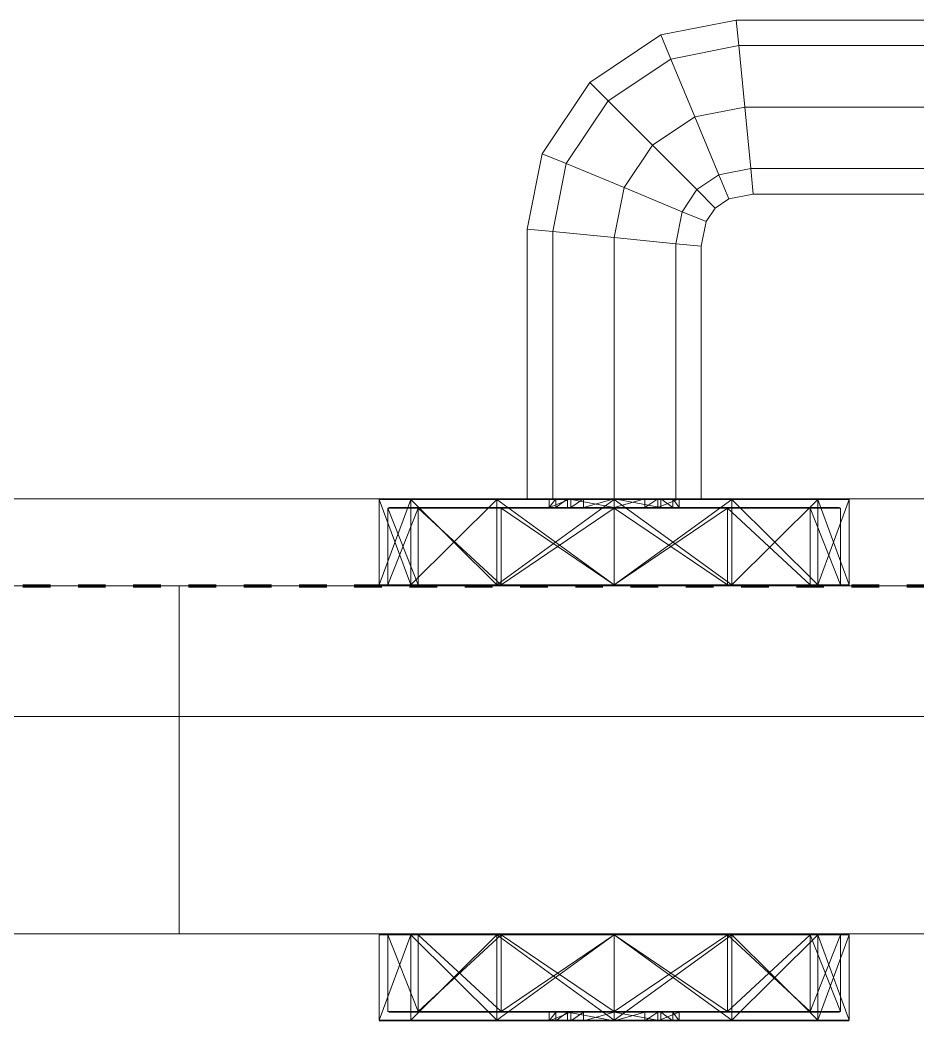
# Model space of a CAD drawing. Header units: millimetres. Extents: x -5300 to 98858, y -5196 to 93886.
# Drawn here: x 24284.1 to 24387.3, y 43115 to 43230 of the extents above; entities that cross this region are included whole.
import ezdxf

# ---------------------------------------------------------------- set-up
doc = ezdxf.new("R2010")
doc.units = ezdxf.units.MM
doc.linetypes.add('Штрих', pattern=[6.35, 3.175, -3.175])
doc.linetypes.add('Штрих_2_', pattern=[6.35, 3.175, -3.175])
for name, color, linetype, lineweight, true_color in [('_Разделитель помещений_', 4, 'Штрих', 70, 0x00ffff), ('Двери', 7, 'Continuous', 18, 0x7f7f7f), ('Стены', 7, 'Continuous', 18, 0x7f7f7f)]:
    doc.layers.add(name, color=color, linetype=linetype, lineweight=lineweight, true_color=true_color)

# ---------------------------------------------------------------- blocks, each defined once
blk = doc.blocks.new('СТВ_Перегородка_Кирпич 47552 - СТВ_Перегородка_Кирпич 2-242169-Подвал')
at = {"layer": 'Стены', "color": 254, "true_color": 0xd4d4d4}
blk.add_line((15750, 43150), (33250, 43150), dxfattribs=at)
blk = doc.blocks.new('СТВ_Перегородка_Кирпич 47552 - СТВ_Перегородка_Кирпич-242162-Подвал')
at = {"layer": 'Стены', "color": 254, "true_color": 0xd4d4d4}
for p, q in [((15750, 43165), (33250, 43165)), ((15750, 43165), (33250, 43165)), ((21765, 43165), (27235, 43165)), ((23590.37, 43165), (25290.37, 43165)), ((25290.37, 43165), (23590.37, 43165)), ((25290.37, 43165), (23590.37, 43165)), ((23590.37, 43165), (25290.37, 43165)), ((15750, 43150), (33250, 43150)), ((33250, 43150), (15750, 43150)), ((21750, 43150), (27250, 43150)), ((27250, 43150), (21750, 43150)), ((27250, 43150), (21750, 43150)), ((21765, 43150), (27235, 43150)), ((23590.37, 43150), (25290.37, 43150)), ((25290.37, 43150), (23590.37, 43150)), ((25290.37, 43150), (23590.37, 43150)), ((23590.37, 43150), (25290.37, 43150)), ((23590.37, 43150), (25290.37, 43150)), ((25290.37, 43150), (23590.37, 43150)), ((23590.37, 43150), (25290.37, 43150)), ((25290.37, 43150), (23590.37, 43150))]:
    blk.add_line(p, q, dxfattribs=at)
blk = doc.blocks.new('СТВ_Перегородка_Кирпич 47552 - СТВ_Перегородка_Кирпич 47552-242166-Подвал')
for name in ['СТВ_Перегородка_Кирпич 47552 - СТВ_Перегородка_Кирпич-242162-Подвал', 'СТВ_Перегородка_Кирпич 47552 - СТВ_Перегородка_Кирпич 2-242169-Подвал']:
    blk.add_blockref(name, (0, 0))
blk = doc.blocks.new('Д-29 - Д-29-242171-Подвал')
at = {"layer": 'Двери', "color": 254, "true_color": 0xd4d4d4}
for p, q in [((24357.72, 43228.28), (24366.38, 43230)), ((24366.38, 43230), (24357.72, 43228.28)), ((24366.38, 43230), (24366.67, 43227.07)), ((24366.67, 43227.07), (24366.38, 43230)), ((24366.38, 43230), (24448.35, 43230)), ((24366.67, 43227.07), (24366.38, 43230)), ((24448.35, 43230), (24366.38, 43230)), ((24366.38, 43230), (24366.67, 43227.07)), ((24349.55, 43222.82), (24357.72, 43228.28)), ((24357.72, 43228.28), (24349.55, 43222.82)), ((24357.72, 43228.28), (24358.87, 43225.52)), ((24358.87, 43225.52), (24357.72, 43228.28)), ((24358.87, 43225.52), (24357.72, 43228.28)), ((24357.72, 43228.28), (24358.87, 43225.52)), ((24366.67, 43227.07), (24358.87, 43225.52)), ((24358.87, 43225.52), (24366.67, 43227.07)), ((24358.87, 43225.52), (24366.67, 43227.07)), ((24366.67, 43227.07), (24358.87, 43225.52)), ((24448.06, 43227.07), (24366.67, 43227.07)), ((24366.67, 43227.07), (24367.37, 43220)), ((24367.37, 43220), (24366.67, 43227.07)), ((24366.67, 43227.07), (24448.06, 43227.07)), ((24366.67, 43227.07), (24448.06, 43227.07)), ((24367.37, 43220), (24366.67, 43227.07)), ((24448.06, 43227.07), (24366.67, 43227.07)), ((24366.67, 43227.07), (24367.37, 43220)), ((24358.87, 43225.52), (24351.66, 43220.7)), ((24351.66, 43220.7), (24358.87, 43225.52)), ((24351.66, 43220.7), (24358.87, 43225.52)), ((24358.87, 43225.52), (24351.66, 43220.7)), ((24358.87, 43225.52), (24361.63, 43218.86)), ((24361.63, 43218.86), (24358.87, 43225.52)), ((24361.63, 43218.86), (24358.87, 43225.52)), ((24358.87, 43225.52), (24361.63, 43218.86)), ((24344.09, 43214.64), (24349.55, 43222.82)), ((24349.55, 43222.82), (24344.09, 43214.64)), ((24349.55, 43222.82), (24351.66, 43220.7)), ((24351.66, 43220.7), (24349.55, 43222.82)), ((24351.66, 43220.7), (24349.55, 43222.82)), ((24349.55, 43222.82), (24351.66, 43220.7)), ((24351.66, 43220.7), (24346.85, 43213.5)), ((24346.85, 43213.5), (24351.66, 43220.7)), ((24346.85, 43213.5), (24351.66, 43220.7)), ((24351.66, 43220.7), (24346.85, 43213.5)), ((24351.66, 43220.7), (24356.76, 43215.61)), ((24356.76, 43215.61), (24351.66, 43220.7)), ((24356.76, 43215.61), (24351.66, 43220.7)), ((24351.66, 43220.7), (24356.76, 43215.61)), ((24367.37, 43220), (24361.63, 43218.86)), ((24361.63, 43218.86), (24367.37, 43220)), ((24361.63, 43218.86), (24367.37, 43220)), ((24367.37, 43220), (24361.63, 43218.86)), ((24447.37, 43220), (24367.37, 43220)), ((24367.37, 43220), (24368.06, 43212.93)), ((24368.06, 43212.93), (24367.37, 43220)), ((24367.37, 43220), (24447.37, 43220)), ((24367.37, 43220), (24447.37, 43220)), ((24368.06, 43212.93), (24367.37, 43220)), ((24447.37, 43220), (24367.37, 43220)), ((24367.37, 43220), (24368.06, 43212.93)), ((24361.63, 43218.86), (24356.76, 43215.61)), ((24356.76, 43215.61), (24361.63, 43218.86)), ((24356.76, 43215.61), (24361.63, 43218.86)), ((24361.63, 43218.86), (24356.76, 43215.61)), ((24361.63, 43218.86), (24364.39, 43212.2)), ((24364.39, 43212.2), (24361.63, 43218.86)), ((24364.39, 43212.2), (24361.63, 43218.86)), ((24361.63, 43218.86), (24364.39, 43212.2)), ((24356.76, 43215.61), (24353.51, 43210.74)), ((24353.51, 43210.74), (24356.76, 43215.61)), ((24353.51, 43210.74), (24356.76, 43215.61)), ((24356.76, 43215.61), (24353.51, 43210.74)), ((24356.76, 43215.61), (24361.86, 43210.51)), ((24361.86, 43210.51), (24356.76, 43215.61)), ((24361.86, 43210.51), (24356.76, 43215.61)), ((24356.76, 43215.61), (24361.86, 43210.51)), ((24342.37, 43205.98), (24344.09, 43214.64)), ((24344.09, 43214.64), (24342.37, 43205.98)), ((24344.09, 43214.64), (24346.85, 43213.5)), ((24346.85, 43213.5), (24344.09, 43214.64)), ((24346.85, 43213.5), (24344.09, 43214.64)), ((24344.09, 43214.64), (24346.85, 43213.5)), ((24346.85, 43213.5), (24345.3, 43205.7)), ((24345.3, 43205.7), (24346.85, 43213.5)), ((24345.3, 43205.7), (24346.85, 43213.5)), ((24346.85, 43213.5), (24345.3, 43205.7)), ((24346.85, 43213.5), (24353.51, 43210.74)), ((24353.51, 43210.74), (24346.85, 43213.5)), ((24353.51, 43210.74), (24346.85, 43213.5)), ((24346.85, 43213.5), (24353.51, 43210.74)), ((24364.39, 43212.2), (24361.86, 43210.51)), ((24361.86, 43210.51), (24364.39, 43212.2)), ((24361.86, 43210.51), (24364.39, 43212.2)), ((24364.39, 43212.2), (24361.86, 43210.51)), ((24368.06, 43212.93), (24364.39, 43212.2)), ((24364.39, 43212.2), (24368.06, 43212.93)), ((24364.39, 43212.2), (24368.06, 43212.93)), ((24368.06, 43212.93), (24364.39, 43212.2)), ((24364.39, 43212.2), (24365.53, 43209.44)), ((24365.53, 43209.44), (24364.39, 43212.2)), ((24365.53, 43209.44), (24364.39, 43212.2)), ((24364.39, 43212.2), (24365.53, 43209.44)), ((24446.67, 43212.93), (24368.06, 43212.93)), ((24368.06, 43212.93), (24368.35, 43210)), ((24368.35, 43210), (24368.06, 43212.93)), ((24368.06, 43212.93), (24446.67, 43212.93)), ((24368.06, 43212.93), (24446.67, 43212.93)), ((24368.35, 43210), (24368.06, 43212.93)), ((24446.67, 43212.93), (24368.06, 43212.93)), ((24368.06, 43212.93), (24368.35, 43210)), ((24353.51, 43210.74), (24352.37, 43205)), ((24352.37, 43205), (24353.51, 43210.74)), ((24352.37, 43205), (24353.51, 43210.74)), ((24353.51, 43210.74), (24352.37, 43205)), ((24353.51, 43210.74), (24360.17, 43207.98)), ((24360.17, 43207.98), (24353.51, 43210.74)), ((24360.17, 43207.98), (24353.51, 43210.74)), ((24353.51, 43210.74), (24360.17, 43207.98)), ((24361.86, 43210.51), (24360.17, 43207.98)), ((24360.17, 43207.98), (24361.86, 43210.51)), ((24360.17, 43207.98), (24361.86, 43210.51)), ((24361.86, 43210.51), (24360.17, 43207.98)), ((24361.86, 43210.51), (24363.97, 43208.4)), ((24363.97, 43208.4), (24361.86, 43210.51)), ((24363.97, 43208.4), (24361.86, 43210.51)), ((24361.86, 43210.51), (24363.97, 43208.4)), ((24368.35, 43210), (24365.53, 43209.44)), ((24365.53, 43209.44), (24368.35, 43210)), ((24446.38, 43210), (24368.35, 43210)), ((24368.35, 43210), (24446.38, 43210)), ((24365.53, 43209.44), (24363.97, 43208.4)), ((24363.97, 43208.4), (24365.53, 43209.44)), ((24360.17, 43207.98), (24359.44, 43204.3)), ((24359.44, 43204.3), (24360.17, 43207.98)), ((24359.44, 43204.3), (24360.17, 43207.98)), ((24360.17, 43207.98), (24359.44, 43204.3)), ((24360.17, 43207.98), (24362.93, 43206.84)), ((24362.93, 43206.84), (24360.17, 43207.98)), ((24362.93, 43206.84), (24360.17, 43207.98)), ((24360.17, 43207.98), (24362.93, 43206.84)), ((24363.97, 43208.4), (24362.93, 43206.84)), ((24362.93, 43206.84), (24363.97, 43208.4)), ((24362.93, 43206.84), (24362.37, 43204.02)), ((24362.37, 43204.02), (24362.93, 43206.84)), ((24342.37, 43175), (24342.37, 43205.98)), ((24342.37, 43205.98), (24345.3, 43205.7)), ((24345.3, 43205.7), (24342.37, 43205.98)), ((24342.37, 43205.98), (24342.37, 43175)), ((24345.3, 43205.7), (24342.37, 43205.98)), ((24342.37, 43205.98), (24345.3, 43205.7)), ((24345.3, 43205.7), (24345.3, 43175)), ((24345.3, 43175), (24345.3, 43205.7)), ((24345.3, 43175), (24345.3, 43205.7)), ((24345.3, 43205.7), (24352.37, 43205)), ((24352.37, 43205), (24345.3, 43205.7)), ((24345.3, 43205.7), (24345.3, 43175)), ((24352.37, 43205), (24345.3, 43205.7)), ((24345.3, 43205.7), (24352.37, 43205)), ((24352.37, 43205), (24352.37, 43175)), ((24352.37, 43175), (24352.37, 43205)), ((24352.37, 43175), (24352.37, 43205)), ((24352.37, 43205), (24359.44, 43204.3)), ((24359.44, 43204.3), (24352.37, 43205)), ((24352.37, 43205), (24352.37, 43175)), ((24359.44, 43204.3), (24352.37, 43205)), ((24352.37, 43205), (24359.44, 43204.3)), ((24359.44, 43204.3), (24359.44, 43175)), ((24359.44, 43175), (24359.44, 43204.3)), ((24359.44, 43175), (24359.44, 43204.3)), ((24359.44, 43204.3), (24362.37, 43204.02)), ((24362.37, 43204.02), (24359.44, 43204.3)), ((24359.44, 43204.3), (24359.44, 43175)), ((24362.37, 43204.02), (24359.44, 43204.3)), ((24359.44, 43204.3), (24362.37, 43204.02)), ((24362.37, 43204.02), (24362.37, 43175)), ((24362.37, 43175), (24362.37, 43204.02)), ((23580.37, 43175), (25300.37, 43175)), ((25300.37, 43175), (23580.37, 43175)), ((25200.37, 43175), (23680.37, 43175)), ((23680.37, 43175), (25200.37, 43175)), ((24328.98, 43175), (24325.37, 43175)), ((24325.37, 43175), (24328.98, 43175)), ((24325.37, 43175), (24338.87, 43175)), ((24328.98, 43174.9), (24325.37, 43174.9)), ((24328.98, 43174.9), (24325.37, 43174.9)), ((24325.37, 43165.1), (24325.37, 43174.9)), ((24328.98, 43165.1), (24325.37, 43174.9)), ((24328.98, 43174.9), (24325.37, 43165.1)), ((24328.98, 43174.9), (24325.37, 43174.9)), ((24325.37, 43174.9), (24328.98, 43174.9)), ((24325.37, 43174.9), (24325.37, 43165.1)), ((24328.98, 43174.9), (24325.37, 43165.1)), ((24325.37, 43174.9), (24328.98, 43165.1)), ((24329.07, 43175), (24325.47, 43175)), ((24329.07, 43175), (24325.47, 43175)), ((24347.37, 43175), (24325.47, 43175)), ((24347.37, 43175), (24325.47, 43175)), ((24347.37, 43175), (24325.47, 43175)), ((24338.87, 43175), (24328.98, 43175)), ((24328.98, 43175), (24338.87, 43175)), ((24328.98, 43175), (24338.87, 43175)), ((24338.87, 43174.9), (24328.98, 43174.9)), ((24338.87, 43174.9), (24328.98, 43174.9)), ((24338.87, 43165.1), (24328.98, 43174.9)), ((24338.87, 43174.9), (24328.98, 43165.1)), ((24328.98, 43165.1), (24328.98, 43174.9)), ((24328.98, 43174.9), (24328.98, 43165.1)), ((24338.87, 43174.9), (24328.98, 43174.9)), ((24338.87, 43174.9), (24328.98, 43174.9)), ((24338.87, 43174.9), (24328.98, 43165.1)), ((24328.98, 43174.9), (24328.98, 43165.1)), ((24338.87, 43165.1), (24328.98, 43174.9)), ((24328.98, 43165.1), (24328.98, 43174.9)), ((24338.92, 43175), (24329.07, 43175)), ((24338.92, 43175), (24329.07, 43175)), ((24347.37, 43175), (24329.07, 43175)), ((24344.9, 43175), (24329.07, 43175)), ((24345.65, 43175), (24329.07, 43175)), ((24329.07, 43175), (24347.37, 43175)), ((24347.37, 43175), (24329.07, 43175)), ((24352.37, 43175), (24338.87, 43175)), ((24352.37, 43175), (24338.87, 43175)), ((24365.87, 43175), (24338.87, 43175)), ((24365.87, 43175), (24338.87, 43175)), ((24365.87, 43175), (24338.87, 43175)), ((24338.87, 43175), (24338.87, 43175)), ((24352.37, 43174.9), (24338.87, 43174.9)), ((24352.37, 43174.9), (24338.87, 43174.9)), ((24352.37, 43174.9), (24338.87, 43165.1)), ((24352.37, 43165.1), (24338.87, 43174.9)), ((24338.87, 43165.1), (24338.87, 43174.9)), ((24338.87, 43174.9), (24338.87, 43165.1)), ((24338.87, 43174.9), (24352.37, 43174.9)), ((24352.37, 43174.9), (24338.87, 43174.9)), ((24338.87, 43174.9), (24338.87, 43165.1)), ((24338.87, 43165.1), (24352.37, 43174.9)), ((24352.37, 43174.9), (24338.87, 43165.1)), ((24338.87, 43165.1), (24338.87, 43174.9)), ((24352.37, 43175), (24338.92, 43175)), ((24352.37, 43175), (24338.92, 43175)), ((24338.92, 43175), (24347.37, 43175)), ((24338.92, 43175), (24347.37, 43175)), ((24338.92, 43175), (24348.83, 43175)), ((24346.99, 43175), (24338.92, 43175)), ((24345.65, 43175), (24338.92, 43175)), ((24345.3, 43175), (24342.37, 43175)), ((24342.37, 43175), (24345.3, 43175)), ((24344.9, 43174), (24344.9, 43175)), ((24344.9, 43175), (24345.65, 43175)), ((24344.9, 43175), (24347.37, 43175)), ((24344.9, 43174), (24345.65, 43175)), ((24344.9, 43174), (24347.37, 43175)), ((24344.9, 43175), (24347.37, 43175)), ((24352.37, 43175), (24345.3, 43175)), ((24345.3, 43175), (24352.37, 43175)), ((24346.99, 43175), (24345.65, 43175)), ((24345.65, 43174), (24346.99, 43175)), ((24345.65, 43174), (24345.65, 43175)), ((24352.37, 43175), (24346.99, 43175)), ((24352.37, 43174), (24346.99, 43175)), ((24346.99, 43174), (24346.99, 43175)), ((24352.37, 43175), (24346.99, 43175)), ((24347.37, 43175), (24348.83, 43175)), ((24347.37, 43175), (24347.37, 43174)), ((24347.37, 43174), (24347.37, 43175)), ((24347.37, 43175), (24347.37, 43175)), ((24347.37, 43175), (24347.37, 43174)), ((24347.37, 43175), (24347.37, 43175)), ((24347.37, 43175), (24347.37, 43174)), ((24348.83, 43175), (24347.37, 43174)), ((24347.37, 43174), (24347.37, 43175)), ((24347.37, 43174), (24347.37, 43175)), ((24347.37, 43174), (24347.37, 43175)), ((24347.37, 43175), (24347.37, 43174)), ((24347.37, 43175), (24347.37, 43175)), ((24347.37, 43175), (24347.37, 43175)), ((24347.37, 43174), (24347.37, 43175)), ((24347.37, 43174), (24347.37, 43175)), ((24347.37, 43174), (24347.37, 43175)), ((24347.37, 43175), (24347.37, 43175)), ((24352.37, 43175), (24348.83, 43175)), ((24352.37, 43175), (24348.83, 43175)), ((24352.37, 43175), (24348.83, 43174)), ((24348.83, 43175), (24348.83, 43174)), ((24365.82, 43175), (24352.37, 43175)), ((24365.82, 43175), (24352.37, 43175)), ((24357.74, 43175), (24352.37, 43175)), ((24352.37, 43175), (24355.9, 43175)), ((24357.74, 43174), (24352.37, 43175)), ((24352.37, 43174), (24352.37, 43175)), ((24357.74, 43175), (24352.37, 43175)), ((24352.37, 43175), (24352.37, 43175)), ((24352.37, 43175), (24355.9, 43175)), ((24352.37, 43175), (24352.37, 43174)), ((24355.9, 43175), (24352.37, 43174)), ((24352.37, 43175), (24352.37, 43175)), ((24352.37, 43175), (24365.87, 43175)), ((24365.87, 43175), (24352.37, 43175)), ((24359.44, 43175), (24352.37, 43175)), ((24352.37, 43175), (24359.44, 43175)), ((24365.87, 43174.9), (24352.37, 43174.9)), ((24365.87, 43174.9), (24352.37, 43174.9)), ((24365.87, 43174.9), (24352.37, 43165.1)), ((24365.87, 43165.1), (24352.37, 43174.9)), ((24352.37, 43165.1), (24352.37, 43174.9)), ((24352.37, 43174.9), (24352.37, 43165.1)), ((24352.37, 43174.9), (24365.87, 43174.9)), ((24365.87, 43174.9), (24352.37, 43174.9)), ((24352.37, 43165.1), (24352.37, 43174.9)), ((24352.37, 43174.9), (24365.87, 43165.1)), ((24365.87, 43165.1), (24352.37, 43174.9)), ((24352.37, 43165.1), (24352.37, 43174.9)), ((24357.37, 43175), (24355.9, 43175)), ((24357.37, 43175), (24355.9, 43174)), ((24365.82, 43175), (24355.9, 43175)), ((24355.9, 43175), (24355.9, 43174)), ((24357.37, 43174), (24357.37, 43175)), ((24359.83, 43175), (24357.37, 43175)), ((24357.37, 43175), (24357.37, 43174)), ((24357.37, 43174), (24359.83, 43175)), ((24357.37, 43174), (24357.37, 43175)), ((24357.37, 43174), (24357.37, 43175)), ((24357.37, 43174), (24357.37, 43175)), ((24359.83, 43175), (24357.37, 43175)), ((24357.37, 43175), (24357.37, 43175)), ((24357.37, 43175), (24357.37, 43175)), ((24357.37, 43175), (24375.66, 43175)), ((24357.37, 43175), (24379.27, 43175)), ((24357.37, 43175), (24357.37, 43175)), ((24357.37, 43175), (24357.37, 43174)), ((24357.37, 43175), (24379.27, 43175)), ((24357.37, 43175), (24357.37, 43175)), ((24357.37, 43175), (24357.37, 43174)), ((24357.37, 43175), (24357.37, 43174)), ((24357.37, 43175), (24379.27, 43175)), ((24357.37, 43175), (24375.66, 43175)), ((24357.37, 43175), (24357.37, 43175)), ((24357.37, 43175), (24357.37, 43174)), ((24357.37, 43175), (24357.37, 43174)), ((24357.37, 43175), (24357.37, 43174)), ((24357.37, 43175), (24375.66, 43175)), ((24357.37, 43175), (24365.82, 43175)), ((24357.37, 43175), (24365.82, 43175)), ((24357.74, 43175), (24359.09, 43175)), ((24359.09, 43174), (24357.74, 43175)), ((24357.74, 43174), (24357.74, 43175)), ((24357.74, 43175), (24365.82, 43175)), ((24359.83, 43175), (24359.09, 43175)), ((24359.83, 43174), (24359.09, 43175)), ((24359.09, 43174), (24359.09, 43175)), ((24359.09, 43175), (24365.82, 43175)), ((24359.09, 43175), (24375.66, 43175)), ((24362.37, 43175), (24359.44, 43175)), ((24359.44, 43175), (24362.37, 43175)), ((24359.83, 43174), (24359.83, 43175)), ((24359.83, 43175), (24375.66, 43175)), ((24365.82, 43175), (24375.66, 43175)), ((24375.66, 43175), (24365.82, 43175)), ((24365.87, 43175), (24375.75, 43175)), ((24375.75, 43175), (24365.87, 43175)), ((24365.87, 43175), (24379.37, 43175)), ((24365.87, 43175), (24375.75, 43175)), ((24365.87, 43175), (24365.87, 43175)), ((24375.75, 43174.9), (24365.87, 43174.9)), ((24375.75, 43174.9), (24365.87, 43174.9)), ((24375.75, 43165.1), (24365.87, 43174.9)), ((24365.87, 43174.9), (24365.87, 43165.1)), ((24375.75, 43174.9), (24365.87, 43165.1)), ((24365.87, 43165.1), (24365.87, 43174.9)), ((24365.87, 43174.9), (24375.75, 43174.9)), ((24375.75, 43174.9), (24365.87, 43174.9)), ((24365.87, 43165.1), (24365.87, 43174.9)), ((24365.87, 43165.1), (24375.75, 43174.9)), ((24375.75, 43174.9), (24365.87, 43165.1)), ((24365.87, 43165.1), (24365.87, 43174.9)), ((24375.66, 43175), (24379.27, 43175)), ((24379.27, 43175), (24375.66, 43175)), ((24375.75, 43175), (24379.37, 43175)), ((24379.37, 43175), (24375.75, 43175)), ((24375.75, 43174.9), (24379.37, 43174.9)), ((24379.37, 43174.9), (24375.75, 43174.9)), ((24375.75, 43165.1), (24375.75, 43174.9)), ((24375.75, 43165.1), (24379.37, 43174.9)), ((24379.37, 43165.1), (24375.75, 43174.9)), ((24375.75, 43165.1), (24375.75, 43174.9)), ((24375.75, 43174.9), (24379.37, 43174.9)), ((24379.37, 43174.9), (24375.75, 43174.9)), ((24375.75, 43165.1), (24375.75, 43174.9)), ((24375.75, 43165.1), (24379.37, 43174.9)), ((24379.37, 43165.1), (24375.75, 43174.9)), ((24375.75, 43165.1), (24375.75, 43174.9)), ((24379.37, 43165.1), (24379.37, 43174.9)), ((24379.37, 43165.1), (24379.37, 43174.9)), ((24329.85, 43173.9), (24326.37, 43173.9)), ((24329.85, 43173.9), (24326.37, 43173.9)), ((24326.37, 43165.1), (24326.37, 43173.9)), ((24329.85, 43165.1), (24326.37, 43173.9)), ((24329.85, 43173.9), (24326.37, 43165.1)), ((24329.94, 43174), (24326.47, 43174)), ((24329.94, 43174), (24326.47, 43174)), ((24347.37, 43174), (24326.47, 43174)), ((24347.37, 43174), (24326.47, 43174)), ((24347.37, 43174), (24326.47, 43174)), ((24339.37, 43173.9), (24329.85, 43173.9)), ((24339.37, 43173.9), (24329.85, 43173.9)), ((24339.37, 43165.1), (24329.85, 43173.9)), ((24339.37, 43165.1), (24329.85, 43173.9)), ((24329.85, 43165.1), (24329.85, 43173.9)), ((24329.85, 43173.9), (24329.85, 43165.1)), ((24339.42, 43174), (24329.94, 43174)), ((24339.42, 43174), (24329.94, 43174)), ((24345.65, 43174), (24329.94, 43174)), ((24347.37, 43174), (24329.94, 43174)), ((24344.9, 43174), (24329.94, 43174)), ((24329.94, 43174), (24347.37, 43174)), ((24347.37, 43174), (24329.94, 43174)), ((24352.37, 43173.9), (24339.37, 43173.9)), ((24352.37, 43173.9), (24339.37, 43173.9)), ((24352.37, 43173.9), (24339.37, 43165.1)), ((24352.37, 43165.1), (24339.37, 43173.9)), ((24339.37, 43165.1), (24339.37, 43173.9)), ((24339.37, 43173.9), (24339.37, 43165.1)), ((24352.37, 43174), (24339.42, 43174)), ((24352.37, 43174), (24339.42, 43174)), ((24346.99, 43174), (24339.42, 43174)), ((24339.42, 43174), (24345.65, 43174)), ((24348.83, 43174), (24339.42, 43174)), ((24347.37, 43174), (24339.42, 43174)), ((24347.37, 43174), (24339.42, 43174)), ((24345.65, 43174), (24344.9, 43174)), ((24344.9, 43174), (24347.37, 43174)), ((24344.9, 43174), (24347.37, 43174)), ((24346.99, 43174), (24345.65, 43174)), ((24352.37, 43174), (24346.99, 43174)), ((24352.37, 43174), (24346.99, 43174)), ((24348.83, 43174), (24347.37, 43174)), ((24347.37, 43174), (24347.37, 43174)), ((24347.37, 43174), (24347.37, 43174)), ((24347.37, 43174), (24347.37, 43174)), ((24347.37, 43174), (24347.37, 43174)), ((24347.37, 43174), (24347.37, 43174)), ((24352.37, 43174), (24348.83, 43174)), ((24352.37, 43174), (24348.83, 43174)), ((24365.32, 43174), (24352.37, 43174)), ((24365.32, 43174), (24352.37, 43174)), ((24357.74, 43174), (24352.37, 43174)), ((24355.9, 43174), (24352.37, 43174)), ((24357.74, 43174), (24352.37, 43174)), ((24352.37, 43174), (24352.37, 43174)), ((24355.9, 43174), (24352.37, 43174)), ((24352.37, 43174), (24352.37, 43174)), ((24365.37, 43173.9), (24352.37, 43173.9)), ((24352.37, 43173.9), (24365.37, 43173.9)), ((24365.37, 43165.1), (24352.37, 43173.9)), ((24352.37, 43165.1), (24352.37, 43173.9)), ((24352.37, 43173.9), (24352.37, 43165.1)), ((24352.37, 43165.1), (24365.37, 43173.9)), ((24357.37, 43174), (24355.9, 43174)), ((24355.9, 43174), (24365.32, 43174)), ((24359.83, 43174), (24357.37, 43174)), ((24359.83, 43174), (24357.37, 43174)), ((24357.37, 43174), (24357.37, 43174)), ((24357.37, 43174), (24374.8, 43174)), ((24357.37, 43174), (24357.37, 43174)), ((24357.37, 43174), (24378.27, 43174)), ((24357.37, 43174), (24357.37, 43174)), ((24357.37, 43174), (24365.32, 43174)), ((24357.37, 43174), (24357.37, 43174)), ((24357.37, 43174), (24365.32, 43174)), ((24357.37, 43174), (24374.8, 43174)), ((24357.37, 43174), (24357.37, 43174)), ((24357.37, 43174), (24378.27, 43174)), ((24357.37, 43174), (24374.8, 43174)), ((24357.37, 43174), (24378.27, 43174)), ((24359.09, 43174), (24357.74, 43174)), ((24365.32, 43174), (24357.74, 43174)), ((24359.83, 43174), (24359.09, 43174)), ((24374.8, 43174), (24359.09, 43174)), ((24365.32, 43174), (24359.09, 43174)), ((24359.83, 43174), (24374.8, 43174)), ((24374.8, 43174), (24365.32, 43174)), ((24365.32, 43174), (24374.8, 43174)), ((24374.88, 43173.9), (24365.37, 43173.9)), ((24365.37, 43173.9), (24374.88, 43173.9)), ((24374.88, 43165.1), (24365.37, 43173.9)), ((24365.37, 43165.1), (24365.37, 43173.9)), ((24365.37, 43165.1), (24365.37, 43173.9)), ((24365.37, 43173.9), (24374.88, 43165.1)), ((24374.8, 43174), (24378.27, 43174)), ((24378.27, 43174), (24374.8, 43174)), ((24374.88, 43173.9), (24378.37, 43173.9)), ((24378.37, 43173.9), (24374.88, 43173.9)), ((24374.88, 43173.9), (24374.88, 43165.1)), ((24374.88, 43173.9), (24378.37, 43165.1)), ((24378.37, 43165.1), (24374.88, 43173.9)), ((24374.88, 43165.1), (24374.88, 43173.9)), ((24378.37, 43173.9), (24378.37, 43165.1)), ((25300.37, 43165), (23580.37, 43165)), ((23580.37, 43165), (25300.37, 43165)), ((23590.37, 43165), (25290.37, 43165)), ((25290.37, 43165), (23590.37, 43165)), ((25202.37, 43165), (23678.37, 43165)), ((23678.37, 43165), (25202.37, 43165)), ((23678.37, 43165), (24302.37, 43165)), ((23678.37, 43165), (24302.37, 43165)), ((24302.37, 43165), (23678.37, 43165)), ((24302.37, 43165), (23678.37, 43165)), ((25200.37, 43165), (23680.37, 43165)), ((23680.37, 43165), (25200.37, 43165)), ((24302.37, 43125), (24302.37, 43165)), ((24302.37, 43165), (25202.37, 43165)), ((24302.37, 43165), (24302.37, 43125)), ((24302.37, 43125), (24302.37, 43165)), ((24302.37, 43165), (24302.37, 43165)), ((25202.37, 43165), (24302.37, 43165)), ((24302.37, 43165), (24302.37, 43165)), ((24302.37, 43165), (25202.37, 43165)), ((24302.37, 43165), (24302.37, 43125)), ((25202.37, 43165), (24302.37, 43165)), ((24302.37, 43165), (24302.37, 43125)), ((24302.37, 43165), (24302.37, 43165)), ((24302.37, 43165), (24302.37, 43165)), ((24302.37, 43165), (24302.37, 43125)), ((24302.37, 43125), (24302.37, 43165)), ((24302.37, 43125), (24302.37, 43165)), ((24328.98, 43165.1), (24325.37, 43165.1)), ((24328.98, 43165.1), (24325.37, 43165.1)), ((24328.98, 43165.1), (24325.37, 43165.1)), ((24325.37, 43165.1), (24328.98, 43165.1)), ((24328.98, 43165), (24325.37, 43165)), ((24325.37, 43165), (24328.98, 43165)), ((24338.87, 43165), (24325.37, 43165)), ((24329.07, 43165), (24325.47, 43165)), ((24329.07, 43165), (24325.47, 43165)), ((24329.76, 43165), (24325.47, 43165)), ((24329.76, 43165), (24325.47, 43165)), ((24325.47, 43165), (24326.27, 43165)), ((24329.76, 43165), (24326.27, 43165)), ((24329.76, 43165), (24326.27, 43165)), ((24329.85, 43165.1), (24326.37, 43165.1)), ((24329.85, 43165.1), (24326.37, 43165.1)), ((24338.87, 43165.1), (24328.98, 43165.1)), ((24338.87, 43165.1), (24328.98, 43165.1)), ((24338.87, 43165.1), (24328.98, 43165.1)), ((24338.87, 43165.1), (24328.98, 43165.1)), ((24338.87, 43165), (24328.98, 43165)), ((24328.98, 43165), (24338.87, 43165)), ((24338.87, 43165), (24328.98, 43165)), ((24338.92, 43165), (24329.07, 43165)), ((24338.92, 43165), (24329.07, 43165)), ((24329.07, 43165), (24329.76, 43165)), ((24329.76, 43165), (24329.07, 43165)), ((24339.32, 43165), (24329.76, 43165)), ((24339.32, 43165), (24329.76, 43165)), ((24338.92, 43165), (24329.76, 43165)), ((24338.92, 43165), (24329.76, 43165)), ((24339.37, 43165.1), (24329.85, 43165.1)), ((24339.37, 43165.1), (24329.85, 43165.1)), ((24352.37, 43165.1), (24338.87, 43165.1)), ((24352.37, 43165.1), (24338.87, 43165.1)), ((24338.87, 43165.1), (24352.37, 43165.1)), ((24352.37, 43165.1), (24338.87, 43165.1)), ((24352.37, 43165), (24338.87, 43165)), ((24338.87, 43165), (24352.37, 43165)), ((24338.87, 43165), (24338.87, 43165)), ((24338.87, 43165), (24365.87, 43165)), ((24338.87, 43165), (24365.87, 43165)), ((24338.87, 43165), (24365.87, 43165)), ((24352.37, 43165), (24338.92, 43165)), ((24352.37, 43165), (24338.92, 43165)), ((24338.92, 43165), (24339.32, 43165)), ((24339.32, 43165), (24338.92, 43165)), ((24352.37, 43165), (24339.32, 43165)), ((24352.37, 43165), (24339.32, 43165)), ((24352.37, 43165), (24339.32, 43165)), ((24352.37, 43165), (24339.32, 43165)), ((24352.37, 43165.1), (24339.37, 43165.1)), ((24352.37, 43165.1), (24339.37, 43165.1)), ((24365.37, 43165.1), (24352.37, 43165.1)), ((24365.87, 43165.1), (24352.37, 43165.1)), ((24365.87, 43165.1), (24352.37, 43165.1)), ((24352.37, 43165.1), (24365.37, 43165.1)), ((24352.37, 43165.1), (24365.87, 43165.1)), ((24365.87, 43165.1), (24352.37, 43165.1)), ((24365.82, 43165), (24352.37, 43165)), ((24365.42, 43165), (24352.37, 43165)), ((24365.42, 43165), (24352.37, 43165)), ((24365.82, 43165), (24352.37, 43165)), ((24365.42, 43165), (24352.37, 43165)), ((24352.37, 43165), (24352.37, 43165)), ((24365.42, 43165), (24352.37, 43165)), ((24352.37, 43165), (24352.37, 43165)), ((24352.37, 43165), (24365.87, 43165)), ((24352.37, 43165), (24365.87, 43165)), ((24374.88, 43165.1), (24365.37, 43165.1)), ((24365.37, 43165.1), (24374.88, 43165.1)), ((24374.97, 43165), (24365.42, 43165)), ((24374.97, 43165), (24365.42, 43165)), ((24375.66, 43165), (24365.42, 43165)), ((24365.82, 43165), (24365.42, 43165)), ((24375.66, 43165), (24365.42, 43165)), ((24365.42, 43165), (24365.82, 43165)), ((24375.66, 43165), (24365.82, 43165)), ((24375.66, 43165), (24365.82, 43165)), ((24375.75, 43165.1), (24365.87, 43165.1)), ((24375.75, 43165.1), (24365.87, 43165.1)), ((24365.87, 43165.1), (24375.75, 43165.1)), ((24375.75, 43165.1), (24365.87, 43165.1)), ((24365.87, 43165), (24375.75, 43165)), ((24375.75, 43165), (24365.87, 43165)), ((24365.87, 43165), (24365.87, 43165)), ((24375.75, 43165), (24365.87, 43165)), ((24379.37, 43165), (24365.87, 43165)), ((24374.88, 43165.1), (24378.37, 43165.1)), ((24378.37, 43165.1), (24374.88, 43165.1)), ((24374.97, 43165), (24378.47, 43165)), ((24378.47, 43165), (24374.97, 43165)), ((24374.97, 43165), (24375.66, 43165)), ((24374.97, 43165), (24379.27, 43165)), ((24379.27, 43165), (24374.97, 43165)), ((24374.97, 43165), (24375.66, 43165)), ((24375.66, 43165), (24379.27, 43165)), ((24379.27, 43165), (24375.66, 43165)), ((24375.75, 43165.1), (24379.37, 43165.1)), ((24379.37, 43165.1), (24375.75, 43165.1)), ((24375.75, 43165.1), (24379.37, 43165.1)), ((24379.37, 43165.1), (24375.75, 43165.1)), ((24375.75, 43165), (24379.37, 43165)), ((24379.37, 43165), (24375.75, 43165)), ((24378.47, 43165), (24379.27, 43165)), ((25202.37, 43125), (23678.37, 43125)), ((23678.37, 43125), (25202.37, 43125)), ((24302.37, 43125), (23678.37, 43125)), ((23678.37, 43125), (24302.37, 43125)), ((24302.37, 43125), (23678.37, 43125)), ((23678.37, 43125), (24302.37, 43125)), ((25190.37, 43125), (23690.37, 43125)), ((23690.37, 43125), (25190.37, 43125)), ((25202.37, 43125), (24302.37, 43125)), ((25202.37, 43125), (24302.37, 43125)), ((24302.37, 43125), (24302.37, 43125)), ((24302.37, 43125), (25202.37, 43125)), ((24302.37, 43125), (24302.37, 43125)), ((24302.37, 43125), (25202.37, 43125)), ((24302.37, 43125), (24302.37, 43125)), ((24302.37, 43125), (24302.37, 43125)), ((24328.98, 43125), (24325.37, 43125)), ((24325.37, 43125), (24328.98, 43125)), ((24325.37, 43125), (24338.87, 43125)), ((24328.98, 43124.9), (24325.37, 43124.9)), ((24328.98, 43124.9), (24325.37, 43124.9)), ((24325.37, 43124.9), (24325.37, 43115.1)), ((24328.98, 43124.9), (24325.37, 43115.1)), ((24328.98, 43124.9), (24325.37, 43115.1)), ((24328.98, 43124.9), (24325.37, 43124.9)), ((24325.37, 43124.9), (24328.98, 43124.9)), ((24325.37, 43115.1), (24325.37, 43124.9)), ((24328.98, 43124.9), (24325.37, 43115.1)), ((24325.37, 43115.1), (24328.98, 43124.9)), ((24329.07, 43125), (24325.47, 43125)), ((24329.07, 43125), (24325.47, 43125)), ((24329.76, 43125), (24325.47, 43125)), ((24329.76, 43125), (24325.47, 43125)), ((24326.27, 43125), (24325.47, 43125)), ((24329.76, 43125), (24326.27, 43125)), ((24329.76, 43125), (24326.27, 43125)), ((24329.85, 43124.9), (24326.37, 43124.9)), ((24329.85, 43124.9), (24326.37, 43124.9)), ((24326.37, 43116.1), (24326.37, 43124.9)), ((24329.85, 43116.1), (24326.37, 43124.9)), ((24329.85, 43116.1), (24326.37, 43124.9)), ((24338.87, 43125), (24328.98, 43125)), ((24328.98, 43125), (24338.87, 43125)), ((24328.98, 43125), (24338.87, 43125)), ((24338.87, 43124.9), (24328.98, 43124.9)), ((24338.87, 43124.9), (24328.98, 43124.9)), ((24338.87, 43124.9), (24328.98, 43115.1)), ((24338.87, 43115.1), (24328.98, 43124.9)), ((24328.98, 43124.9), (24328.98, 43115.1)), ((24328.98, 43124.9), (24328.98, 43115.1)), ((24338.87, 43124.9), (24328.98, 43124.9)), ((24328.98, 43124.9), (24338.87, 43124.9)), ((24338.87, 43115.1), (24328.98, 43124.9)), ((24328.98, 43115.1), (24328.98, 43124.9)), ((24328.98, 43115.1), (24328.98, 43124.9)), ((24328.98, 43124.9), (24338.87, 43115.1)), ((24338.92, 43125), (24329.07, 43125)), ((24338.92, 43125), (24329.07, 43125)), ((24329.76, 43125), (24329.07, 43125)), ((24329.76, 43125), (24329.07, 43125)), ((24339.32, 43125), (24329.76, 43125)), ((24339.32, 43125), (24329.76, 43125)), ((24338.92, 43125), (24329.76, 43125)), ((24338.92, 43125), (24329.76, 43125)), ((24339.37, 43124.9), (24329.85, 43124.9)), ((24339.37, 43124.9), (24329.85, 43124.9)), ((24339.37, 43116.1), (24329.85, 43124.9)), ((24339.37, 43124.9), (24329.85, 43116.1)), ((24329.85, 43116.1), (24329.85, 43124.9)), ((24329.85, 43116.1), (24329.85, 43124.9)), ((24352.37, 43125), (24338.87, 43125)), ((24352.37, 43125), (24338.87, 43125)), ((24365.87, 43125), (24338.87, 43125)), ((24365.87, 43125), (24338.87, 43125)), ((24365.87, 43125), (24338.87, 43125)), ((24338.87, 43125), (24338.87, 43125)), ((24352.37, 43124.9), (24338.87, 43124.9)), ((24352.37, 43124.9), (24338.87, 43124.9)), ((24352.37, 43115.1), (24338.87, 43124.9)), ((24352.37, 43124.9), (24338.87, 43115.1)), ((24338.87, 43124.9), (24338.87, 43115.1)), ((24338.87, 43124.9), (24338.87, 43115.1)), ((24352.37, 43124.9), (24338.87, 43124.9)), ((24338.87, 43124.9), (24352.37, 43124.9)), ((24338.87, 43115.1), (24352.37, 43124.9)), ((24338.87, 43115.1), (24338.87, 43124.9)), ((24338.87, 43115.1), (24338.87, 43124.9)), ((24338.87, 43115.1), (24352.37, 43124.9)), ((24352.37, 43125), (24338.92, 43125)), ((24352.37, 43125), (24338.92, 43125)), ((24339.32, 43125), (24338.92, 43125)), ((24339.32, 43125), (24338.92, 43125)), ((24352.37, 43125), (24339.32, 43125)), ((24352.37, 43125), (24339.32, 43125)), ((24352.37, 43125), (24339.32, 43125)), ((24352.37, 43125), (24339.32, 43125)), ((24352.37, 43124.9), (24339.37, 43124.9)), ((24352.37, 43124.9), (24339.37, 43124.9)), ((24352.37, 43116.1), (24339.37, 43124.9)), ((24352.37, 43124.9), (24339.37, 43116.1)), ((24339.37, 43116.1), (24339.37, 43124.9)), ((24339.37, 43116.1), (24339.37, 43124.9)), ((24365.42, 43125), (24352.37, 43125)), ((24365.82, 43125), (24352.37, 43125)), ((24365.42, 43125), (24352.37, 43125)), ((24365.82, 43125), (24352.37, 43125)), ((24365.42, 43125), (24352.37, 43125)), ((24352.37, 43125), (24352.37, 43125)), ((24365.42, 43125), (24352.37, 43125)), ((24352.37, 43125), (24352.37, 43125)), ((24352.37, 43125), (24365.87, 43125)), ((24365.87, 43125), (24352.37, 43125)), ((24365.87, 43124.9), (24352.37, 43124.9)), ((24365.37, 43124.9), (24352.37, 43124.9)), ((24365.37, 43124.9), (24352.37, 43124.9)), ((24352.37, 43124.9), (24365.87, 43124.9)), ((24365.87, 43115.1), (24352.37, 43124.9)), ((24352.37, 43124.9), (24352.37, 43115.1)), ((24365.37, 43124.9), (24352.37, 43116.1)), ((24365.37, 43116.1), (24352.37, 43124.9)), ((24352.37, 43116.1), (24352.37, 43124.9)), ((24352.37, 43124.9), (24352.37, 43115.1)), ((24365.87, 43124.9), (24352.37, 43115.1)), ((24352.37, 43116.1), (24352.37, 43124.9)), ((24352.37, 43124.9), (24365.87, 43124.9)), ((24352.37, 43124.9), (24365.87, 43124.9)), ((24352.37, 43115.1), (24352.37, 43124.9)), ((24352.37, 43124.9), (24365.87, 43115.1)), ((24352.37, 43115.1), (24352.37, 43124.9)), ((24352.37, 43115.1), (24365.87, 43124.9)), ((24365.37, 43124.9), (24374.88, 43124.9)), ((24374.88, 43124.9), (24365.37, 43124.9)), ((24365.37, 43116.1), (24365.37, 43124.9)), ((24365.37, 43116.1), (24374.88, 43124.9)), ((24374.88, 43116.1), (24365.37, 43124.9)), ((24365.37, 43116.1), (24365.37, 43124.9)), ((24374.97, 43125), (24365.42, 43125)), ((24374.97, 43125), (24365.42, 43125)), ((24365.42, 43125), (24365.82, 43125)), ((24365.42, 43125), (24375.66, 43125)), ((24375.66, 43125), (24365.42, 43125)), ((24365.42, 43125), (24365.82, 43125)), ((24365.82, 43125), (24375.66, 43125)), ((24375.66, 43125), (24365.82, 43125)), ((24365.87, 43125), (24375.75, 43125)), ((24375.75, 43125), (24365.87, 43125)), ((24365.87, 43125), (24379.37, 43125)), ((24365.87, 43125), (24375.75, 43125)), ((24365.87, 43125), (24365.87, 43125)), ((24375.75, 43124.9), (24365.87, 43124.9)), ((24365.87, 43124.9), (24375.75, 43124.9)), ((24365.87, 43124.9), (24365.87, 43115.1)), ((24365.87, 43124.9), (24375.75, 43115.1)), ((24365.87, 43124.9), (24365.87, 43115.1)), ((24365.87, 43115.1), (24375.75, 43124.9)), ((24365.87, 43124.9), (24375.75, 43124.9)), ((24365.87, 43124.9), (24375.75, 43124.9)), ((24365.87, 43115.1), (24365.87, 43124.9)), ((24365.87, 43124.9), (24375.75, 43115.1)), ((24365.87, 43115.1), (24365.87, 43124.9)), ((24365.87, 43115.1), (24375.75, 43124.9)), ((24374.88, 43124.9), (24378.37, 43124.9)), ((24378.37, 43124.9), (24374.88, 43124.9)), ((24374.88, 43116.1), (24374.88, 43124.9)), ((24374.88, 43116.1), (24378.37, 43124.9)), ((24378.37, 43116.1), (24374.88, 43124.9)), ((24374.88, 43116.1), (24374.88, 43124.9)), ((24374.97, 43125), (24378.47, 43125)), ((24378.47, 43125), (24374.97, 43125)), ((24374.97, 43125), (24375.66, 43125)), ((24374.97, 43125), (24379.27, 43125)), ((24379.27, 43125), (24374.97, 43125)), ((24374.97, 43125), (24375.66, 43125)), ((24375.66, 43125), (24379.27, 43125)), ((24379.27, 43125), (24375.66, 43125)), ((24375.75, 43125), (24379.37, 43125)), ((24379.37, 43125), (24375.75, 43125)), ((24375.75, 43124.9), (24379.37, 43124.9)), ((24379.37, 43124.9), (24375.75, 43124.9)), ((24375.75, 43124.9), (24375.75, 43115.1)), ((24375.75, 43124.9), (24379.37, 43115.1)), ((24379.37, 43124.9), (24375.75, 43115.1)), ((24375.75, 43124.9), (24375.75, 43115.1)), ((24375.75, 43124.9), (24379.37, 43124.9)), ((24379.37, 43124.9), (24375.75, 43124.9)), ((24375.75, 43115.1), (24375.75, 43124.9)), ((24375.75, 43115.1), (24379.37, 43124.9)), ((24379.37, 43115.1), (24375.75, 43124.9)), ((24375.75, 43115.1), (24375.75, 43124.9)), ((24378.37, 43116.1), (24378.37, 43124.9)), ((24378.47, 43125), (24379.27, 43125)), ((24379.37, 43124.9), (24379.37, 43115.1)), ((24379.37, 43115.1), (24379.37, 43124.9)), ((24329.85, 43116.1), (24326.37, 43116.1)), ((24329.85, 43116.1), (24326.37, 43116.1)), ((24329.94, 43116), (24326.47, 43116)), ((24329.94, 43116), (24326.47, 43116)), ((24347.37, 43116), (24326.47, 43116)), ((24347.37, 43116), (24326.47, 43116)), ((24347.37, 43116), (24326.47, 43116)), ((24339.37, 43116.1), (24329.85, 43116.1)), ((24339.37, 43116.1), (24329.85, 43116.1)), ((24339.42, 43116), (24329.94, 43116)), ((24339.42, 43116), (24329.94, 43116)), ((24347.37, 43116), (24329.94, 43116)), ((24344.9, 43116), (24329.94, 43116)), ((24345.65, 43116), (24329.94, 43116)), ((24329.94, 43116), (24347.37, 43116)), ((24347.37, 43116), (24329.94, 43116)), ((24352.37, 43116.1), (24339.37, 43116.1)), ((24352.37, 43116.1), (24339.37, 43116.1)), ((24352.37, 43116), (24339.42, 43116)), ((24352.37, 43116), (24339.42, 43116)), ((24339.42, 43116), (24347.37, 43116)), ((24339.42, 43116), (24347.37, 43116)), ((24339.42, 43116), (24348.83, 43116)), ((24346.99, 43116), (24339.42, 43116)), ((24345.65, 43116), (24339.42, 43116)), ((24344.9, 43115), (24344.9, 43116)), ((24344.9, 43116), (24345.65, 43116)), ((24344.9, 43116), (24347.37, 43116)), ((24344.9, 43115), (24345.65, 43116)), ((24344.9, 43115), (24347.37, 43116)), ((24344.9, 43116), (24347.37, 43116)), ((24346.99, 43116), (24345.65, 43116)), ((24345.65, 43115), (24346.99, 43116)), ((24345.65, 43115), (24345.65, 43116)), ((24352.37, 43116), (24346.99, 43116)), ((24352.37, 43115), (24346.99, 43116)), ((24346.99, 43115), (24346.99, 43116)), ((24352.37, 43116), (24346.99, 43116)), ((24347.37, 43116), (24348.83, 43116)), ((24347.37, 43116), (24347.37, 43115)), ((24347.37, 43115), (24347.37, 43116)), ((24347.37, 43116), (24347.37, 43116)), ((24347.37, 43116), (24347.37, 43115)), ((24347.37, 43116), (24347.37, 43116)), ((24347.37, 43116), (24347.37, 43115)), ((24348.83, 43116), (24347.37, 43115)), ((24347.37, 43115), (24347.37, 43116)), ((24347.37, 43115), (24347.37, 43116)), ((24347.37, 43115), (24347.37, 43116)), ((24347.37, 43116), (24347.37, 43115)), ((24347.37, 43116), (24347.37, 43116)), ((24347.37, 43116), (24347.37, 43116)), ((24347.37, 43115), (24347.37, 43116)), ((24347.37, 43115), (24347.37, 43116)), ((24347.37, 43115), (24347.37, 43116)), ((24347.37, 43116), (24347.37, 43116)), ((24352.37, 43116), (24348.83, 43116)), ((24352.37, 43116), (24348.83, 43116)), ((24352.37, 43116), (24348.83, 43115)), ((24348.83, 43116), (24348.83, 43115)), ((24365.37, 43116.1), (24352.37, 43116.1)), ((24365.37, 43116.1), (24352.37, 43116.1)), ((24365.32, 43116), (24352.37, 43116)), ((24365.32, 43116), (24352.37, 43116)), ((24357.74, 43116), (24352.37, 43116)), ((24352.37, 43116), (24355.9, 43116)), ((24357.74, 43115), (24352.37, 43116)), ((24352.37, 43115), (24352.37, 43116)), ((24357.74, 43116), (24352.37, 43116)), ((24352.37, 43116), (24352.37, 43116)), ((24352.37, 43116), (24355.9, 43116)), ((24352.37, 43116), (24352.37, 43115)), ((24355.9, 43116), (24352.37, 43115)), ((24352.37, 43116), (24352.37, 43116)), ((24357.37, 43116), (24355.9, 43116)), ((24357.37, 43116), (24355.9, 43115)), ((24365.32, 43116), (24355.9, 43116)), ((24355.9, 43116), (24355.9, 43115)), ((24357.37, 43115), (24357.37, 43116)), ((24359.83, 43116), (24357.37, 43116)), ((24357.37, 43116), (24357.37, 43115)), ((24357.37, 43115), (24359.83, 43116)), ((24357.37, 43115), (24357.37, 43116)), ((24357.37, 43115), (24357.37, 43116)), ((24357.37, 43115), (24357.37, 43116)), ((24359.83, 43116), (24357.37, 43116)), ((24357.37, 43116), (24357.37, 43116)), ((24357.37, 43116), (24357.37, 43116)), ((24357.37, 43116), (24374.8, 43116)), ((24357.37, 43116), (24378.27, 43116)), ((24357.37, 43116), (24357.37, 43116)), ((24357.37, 43116), (24357.37, 43115)), ((24357.37, 43116), (24378.27, 43116)), ((24357.37, 43116), (24357.37, 43116)), ((24357.37, 43116), (24357.37, 43115)), ((24357.37, 43116), (24357.37, 43115)), ((24357.37, 43116), (24378.27, 43116)), ((24357.37, 43116), (24374.8, 43116)), ((24357.37, 43116), (24357.37, 43116)), ((24357.37, 43116), (24357.37, 43115)), ((24357.37, 43116), (24357.37, 43115)), ((24357.37, 43116), (24357.37, 43115)), ((24357.37, 43116), (24374.8, 43116)), ((24357.37, 43116), (24365.32, 43116)), ((24357.37, 43116), (24365.32, 43116)), ((24357.74, 43116), (24359.09, 43116)), ((24359.09, 43115), (24357.74, 43116)), ((24357.74, 43115), (24357.74, 43116)), ((24357.74, 43116), (24365.32, 43116)), ((24359.83, 43116), (24359.09, 43116)), ((24359.83, 43115), (24359.09, 43116)), ((24359.09, 43115), (24359.09, 43116)), ((24359.09, 43116), (24365.32, 43116)), ((24359.09, 43116), (24374.8, 43116)), ((24359.83, 43115), (24359.83, 43116)), ((24359.83, 43116), (24374.8, 43116)), ((24365.32, 43116), (24374.8, 43116)), ((24374.8, 43116), (24365.32, 43116)), ((24374.88, 43116.1), (24365.37, 43116.1)), ((24374.88, 43116.1), (24365.37, 43116.1)), ((24374.8, 43116), (24378.27, 43116)), ((24378.27, 43116), (24374.8, 43116)), ((24374.88, 43116.1), (24378.37, 43116.1)), ((24378.37, 43116.1), (24374.88, 43116.1)), ((24328.98, 43115.1), (24325.37, 43115.1)), ((24328.98, 43115.1), (24325.37, 43115.1)), ((24328.98, 43115.1), (24325.37, 43115.1)), ((24325.37, 43115.1), (24328.98, 43115.1)), ((24328.98, 43115), (24325.37, 43115)), ((24325.37, 43115), (24328.98, 43115)), ((24338.87, 43115), (24325.37, 43115)), ((24329.07, 43115), (24325.47, 43115)), ((24329.07, 43115), (24325.47, 43115)), ((24347.37, 43115), (24325.47, 43115)), ((24347.37, 43115), (24325.47, 43115)), ((24347.37, 43115), (24325.47, 43115)), ((24338.87, 43115.1), (24328.98, 43115.1)), ((24338.87, 43115.1), (24328.98, 43115.1)), ((24338.87, 43115.1), (24328.98, 43115.1)), ((24328.98, 43115.1), (24338.87, 43115.1)), ((24338.87, 43115), (24328.98, 43115)), ((24328.98, 43115), (24338.87, 43115)), ((24338.87, 43115), (24328.98, 43115)), ((24338.92, 43115), (24329.07, 43115)), ((24338.92, 43115), (24329.07, 43115)), ((24345.65, 43115), (24329.07, 43115)), ((24347.37, 43115), (24329.07, 43115)), ((24344.9, 43115), (24329.07, 43115)), ((24329.07, 43115), (24347.37, 43115)), ((24347.37, 43115), (24329.07, 43115)), ((24352.37, 43115.1), (24338.87, 43115.1)), ((24352.37, 43115.1), (24338.87, 43115.1)), ((24338.87, 43115.1), (24352.37, 43115.1)), ((24338.87, 43115.1), (24352.37, 43115.1)), ((24352.37, 43115), (24338.87, 43115)), ((24338.87, 43115), (24352.37, 43115)), ((24338.87, 43115), (24338.87, 43115)), ((24338.87, 43115), (24365.87, 43115)), ((24338.87, 43115), (24365.87, 43115)), ((24338.87, 43115), (24365.87, 43115)), ((24352.37, 43115), (24338.92, 43115)), ((24352.37, 43115), (24338.92, 43115)), ((24346.99, 43115), (24338.92, 43115)), ((24338.92, 43115), (24345.65, 43115)), ((24348.83, 43115), (24338.92, 43115)), ((24347.37, 43115), (24338.92, 43115)), ((24347.37, 43115), (24338.92, 43115)), ((24345.65, 43115), (24344.9, 43115)), ((24344.9, 43115), (24347.37, 43115)), ((24344.9, 43115), (24347.37, 43115)), ((24346.99, 43115), (24345.65, 43115)), ((24352.37, 43115), (24346.99, 43115)), ((24352.37, 43115), (24346.99, 43115)), ((24348.83, 43115), (24347.37, 43115)), ((24347.37, 43115), (24347.37, 43115)), ((24347.37, 43115), (24347.37, 43115)), ((24347.37, 43115), (24347.37, 43115)), ((24347.37, 43115), (24347.37, 43115)), ((24347.37, 43115), (24347.37, 43115)), ((24352.37, 43115), (24348.83, 43115)), ((24352.37, 43115), (24348.83, 43115)), ((24365.87, 43115.1), (24352.37, 43115.1)), ((24365.87, 43115.1), (24352.37, 43115.1)), ((24352.37, 43115.1), (24365.87, 43115.1)), ((24352.37, 43115.1), (24365.87, 43115.1)), ((24365.82, 43115), (24352.37, 43115)), ((24365.82, 43115), (24352.37, 43115)), ((24357.74, 43115), (24352.37, 43115)), ((24355.9, 43115), (24352.37, 43115)), ((24357.74, 43115), (24352.37, 43115)), ((24352.37, 43115), (24352.37, 43115)), ((24355.9, 43115), (24352.37, 43115)), ((24352.37, 43115), (24352.37, 43115)), ((24352.37, 43115), (24365.87, 43115)), ((24352.37, 43115), (24365.87, 43115)), ((24357.37, 43115), (24355.9, 43115)), ((24355.9, 43115), (24365.82, 43115)), ((24359.83, 43115), (24357.37, 43115)), ((24359.83, 43115), (24357.37, 43115)), ((24357.37, 43115), (24357.37, 43115)), ((24357.37, 43115), (24375.66, 43115)), ((24357.37, 43115), (24357.37, 43115)), ((24357.37, 43115), (24379.27, 43115)), ((24357.37, 43115), (24357.37, 43115)), ((24357.37, 43115), (24365.82, 43115)), ((24357.37, 43115), (24357.37, 43115)), ((24357.37, 43115), (24365.82, 43115)), ((24357.37, 43115), (24375.66, 43115)), ((24357.37, 43115), (24357.37, 43115)), ((24357.37, 43115), (24379.27, 43115)), ((24357.37, 43115), (24375.66, 43115)), ((24357.37, 43115), (24379.27, 43115)), ((24359.09, 43115), (24357.74, 43115)), ((24365.82, 43115), (24357.74, 43115)), ((24359.83, 43115), (24359.09, 43115)), ((24375.66, 43115), (24359.09, 43115)), ((24365.82, 43115), (24359.09, 43115)), ((24359.83, 43115), (24375.66, 43115)), ((24375.66, 43115), (24365.82, 43115)), ((24365.82, 43115), (24375.66, 43115)), ((24365.87, 43115.1), (24375.75, 43115.1)), ((24365.87, 43115.1), (24375.75, 43115.1)), ((24365.87, 43115.1), (24375.75, 43115.1)), ((24365.87, 43115.1), (24375.75, 43115.1)), ((24365.87, 43115), (24375.75, 43115)), ((24375.75, 43115), (24365.87, 43115)), ((24365.87, 43115), (24365.87, 43115)), ((24375.75, 43115), (24365.87, 43115)), ((24379.37, 43115), (24365.87, 43115)), ((24375.66, 43115), (24379.27, 43115)), ((24379.27, 43115), (24375.66, 43115)), ((24375.75, 43115.1), (24379.37, 43115.1)), ((24379.37, 43115.1), (24375.75, 43115.1)), ((24375.75, 43115.1), (24379.37, 43115.1)), ((24379.37, 43115.1), (24375.75, 43115.1)), ((24375.75, 43115), (24379.37, 43115)), ((24379.37, 43115), (24375.75, 43115))]:
    blk.add_line(p, q, dxfattribs=at)
blk = doc.blocks.new('Д-29 - Д-29-242175-Подвал')
blk.add_blockref('Д-29 - Д-29-242171-Подвал', (0, 0))

msp = doc.modelspace()

# ---------------------------------------------------------------- linework, layer by layer
at = {"layer": '_Разделитель помещений_', "color": 131, "linetype": 'Штрих_2_', "true_color": 0xaaffff}
msp.add_line((15750, 43165), (57830, 43165), dxfattribs=at)

# ---------------------------------------------------------------- block references
at = {"layer": 'Двери', "color": 254, "true_color": 0xd4d4d4}
msp.add_blockref('Д-29 - Д-29-242175-Подвал', (0, 0), dxfattribs=at)
at = {"layer": 'Стены', "color": 254, "true_color": 0xd4d4d4}
msp.add_blockref('СТВ_Перегородка_Кирпич 47552 - СТВ_Перегородка_Кирпич 47552-242166-Подвал', (0, 0), dxfattribs=at)

doc.saveas('drawing.dxf')
